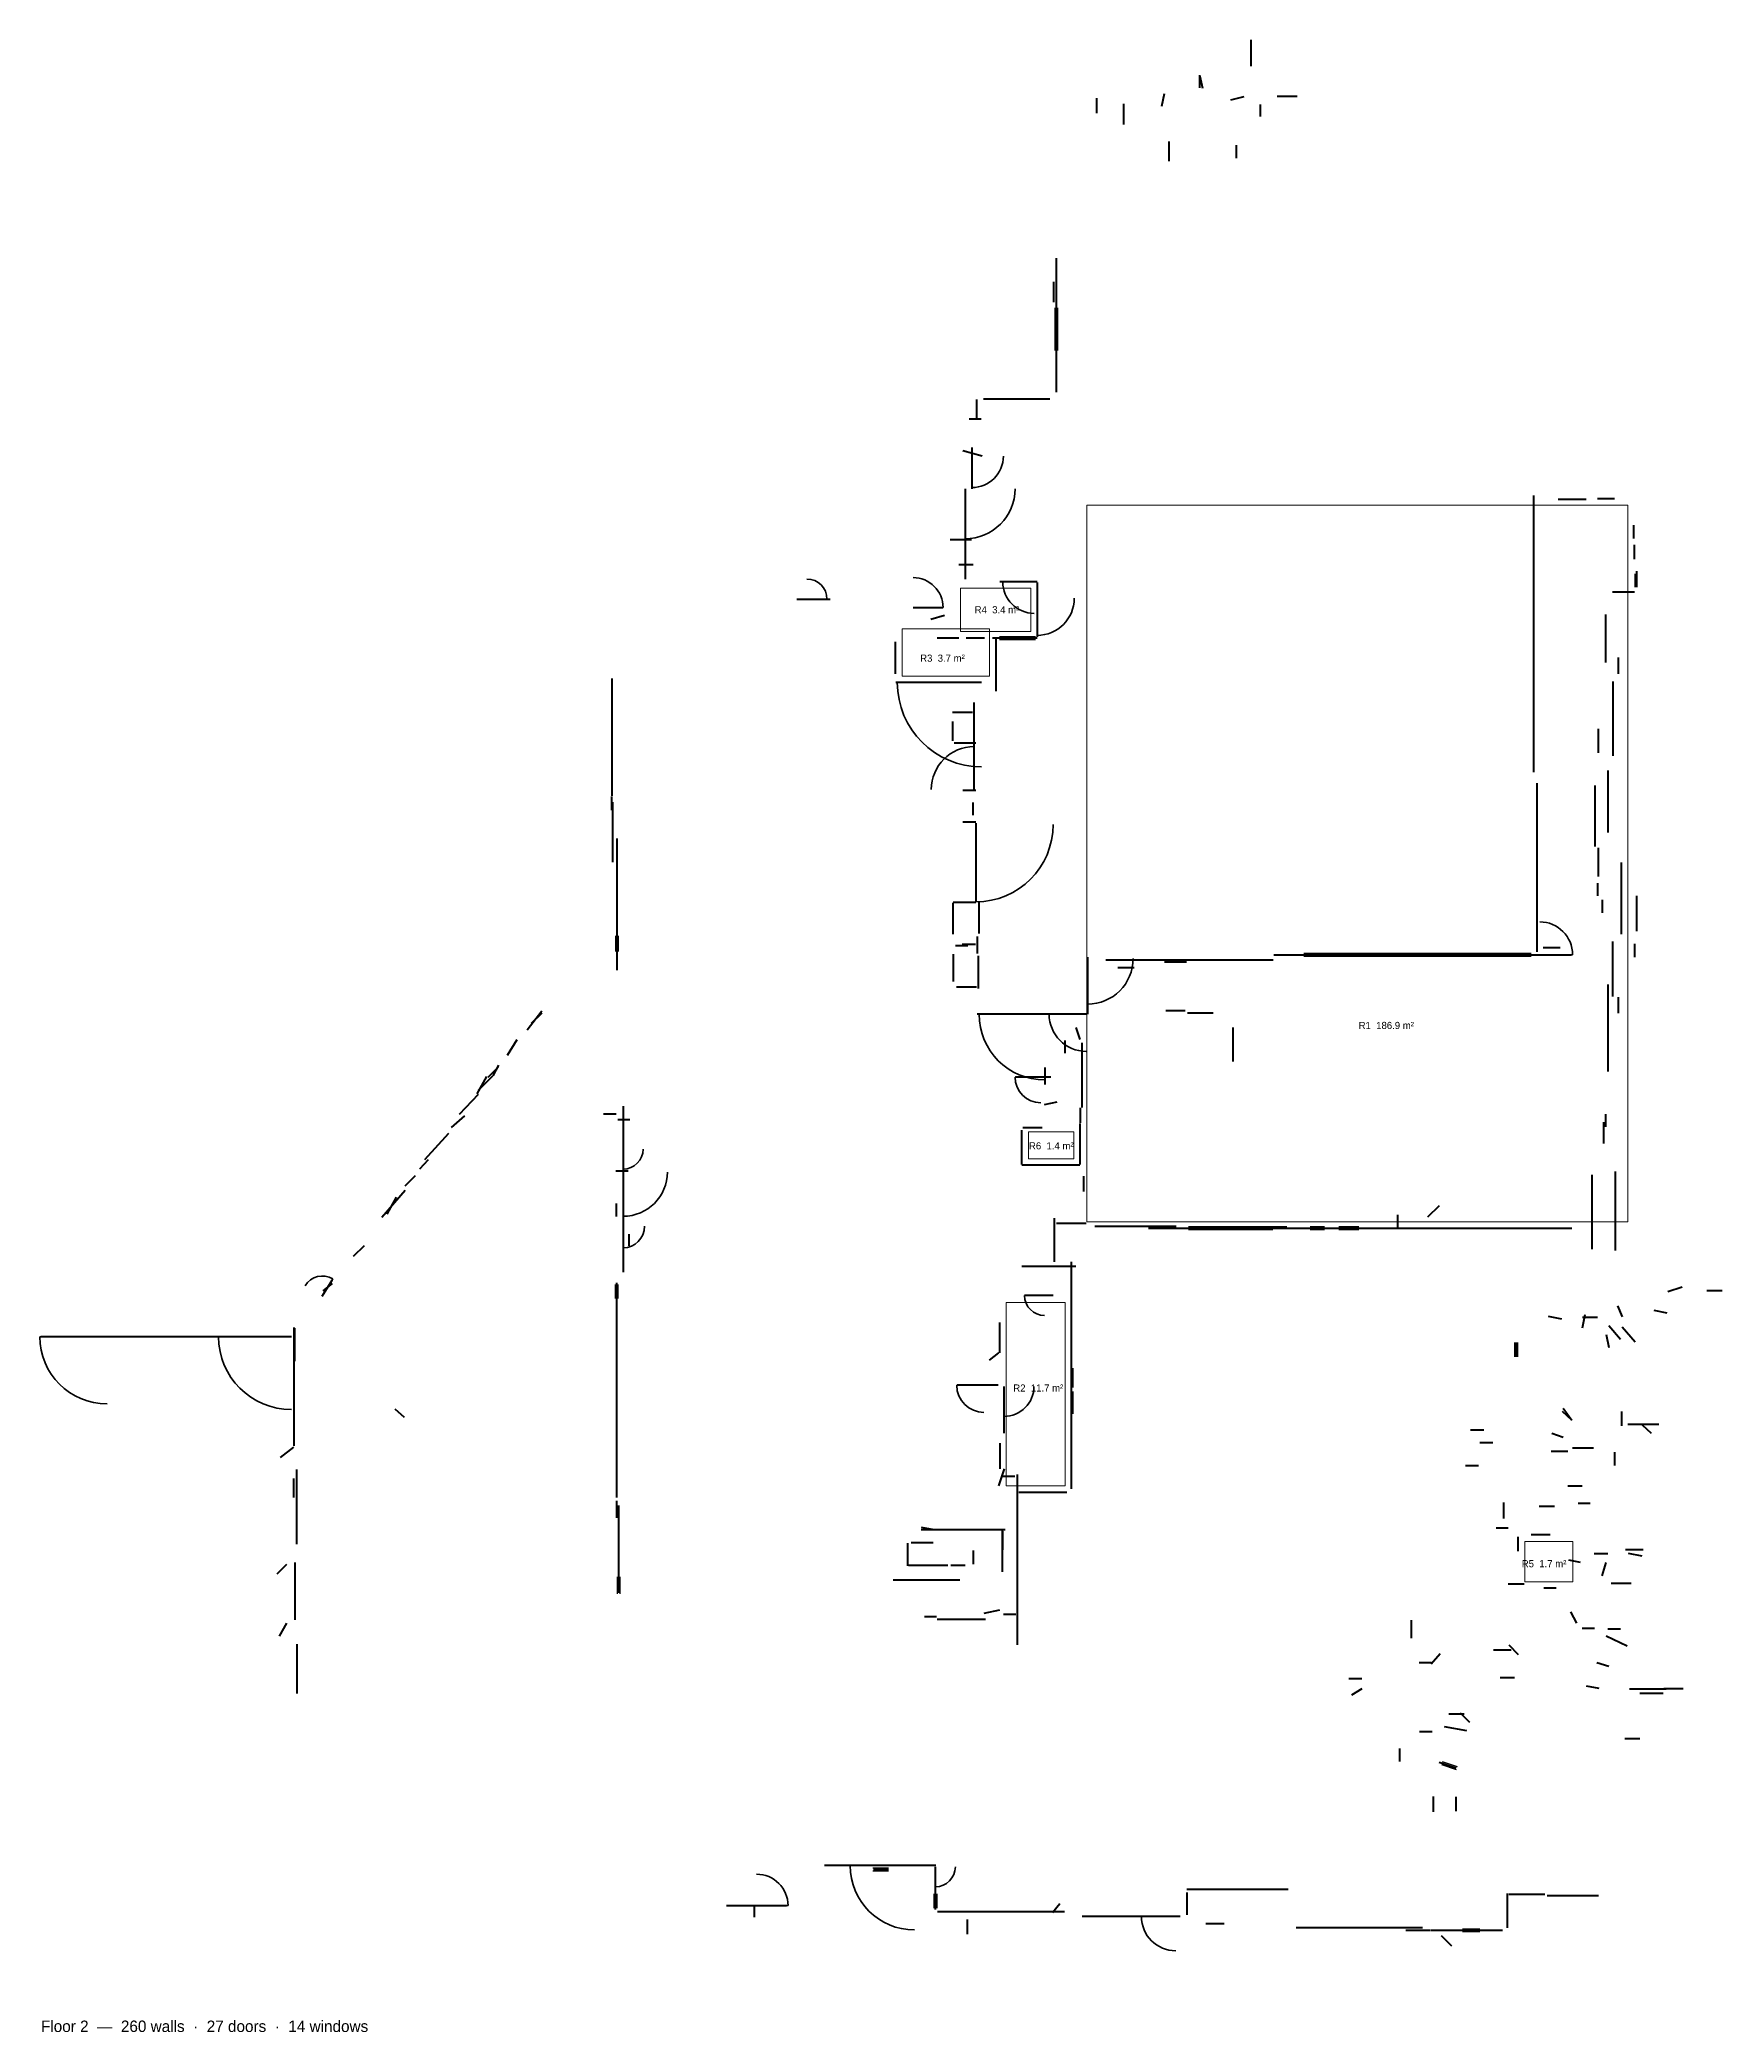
# Model space of a CAD drawing. Header units: metres. Extents: x -37.4 to 21.4, y -35 to 34.7.
import ezdxf
from ezdxf.enums import TextEntityAlignment as Align

# ---------------------------------------------------------------- set-up
doc = ezdxf.new("R2010")
doc.units = ezdxf.units.M
for name, color, linetype, lineweight in [('A-DOOR', 3, 'Continuous', 35), ('A-ROOM', 6, 'Continuous', 13), ('A-WALL', 7, 'Continuous', 50), ('A-WINDOW', 4, 'Continuous', 25)]:
    doc.layers.add(name, color=color, linetype=linetype, lineweight=lineweight)
doc.layers.add('A-TEXT', color=2, linetype='Continuous')

msp = doc.modelspace()

# ---------------------------------------------------------------- linework, layer by layer
at = {"layer": 'A-DOOR'}
for p, q in [((-4.815, 20.145), (-4.815, 19.045)), ((-5.055, 19.005), (-5.055, 17.255)), ((-2.635, 15.745), (-3.735, 15.745)), ((-10.585, 15.145), (-9.885, 15.145)), ((-6.875, 14.845), (-5.825, 14.845)), ((-2.535, 15.175), (-2.535, 13.875)), ((-4.475, 12.225), (-7.425, 12.225)), ((-4.735, 8.485), (-4.735, 9.985)), ((-4.675, 7.255), (-4.675, 4.555)), ((-0.775, 2.575), (-0.775, 0.975)), ((15.045, 2.705), (16.195, 2.705)), ((-2.265, 0.625), (-4.565, 0.625)), ((-0.815, 0.625), (-2.115, 0.625)), ((-2.405, -1.575), (-3.305, -1.575)), ((-17.015, -4.095), (-17.015, -4.795)), ((-17.015, -4.895), (-17.015, -6.445)), ((-17.015, -6.795), (-17.015, -7.545)), ((-27.535, -9.235), (-27.172, -8.637)), ((-2.275, -9.215), (-2.975, -9.215)), ((-35.065, -10.655), (-37.415, -10.655)), ((-28.615, -10.655), (-31.165, -10.655)), ((-4.395, -12.355), (-5.345, -12.355)), ((-3.695, -12.395), (-3.695, -13.445)), ((-6.825, -29.155), (-9.075, -29.155)), ((-6.095, -29.195), (-6.095, -29.895)), ((-12.345, -30.555), (-11.245, -30.555)), ((2.315, -30.935), (1.115, -30.935))]:
    msp.add_line(p, q, dxfattribs=at)
for centre, radius, start, end in [((-4.815, 20.145), 1.1, -90, 0), ((-5.055, 19.005), 1.75, -90, 0), ((-10.585, 15.145), 0.7, 0, 90), ((-6.875, 14.845), 1.05, 0, 90), ((-2.635, 15.745), 1.1, 180, 270), ((-2.535, 15.175), 1.3, -90, 0), ((-4.475, 12.225), 2.95, 180, 270), ((-4.735, 8.485), 1.5, 90, 180), ((-4.675, 7.255), 2.7, -90, 0), ((15.045, 2.705), 1.15, 0, 90), ((-0.775, 2.575), 1.6, -90, 0), ((-2.265, 0.625), 2.3, 180, 270), ((-0.815, 0.625), 1.3, 180, 270), ((-2.405, -1.575), 0.9, 180, 270), ((-17.015, -4.095), 0.7, -90, 0), ((-17.015, -4.895), 1.55, -90, 0), ((-17.015, -6.795), 0.75, -90, 0), ((-27.535, -9.235), 0.7, 58.73627, 148.73627), ((-2.275, -9.215), 0.7, 180, 270), ((-35.065, -10.655), 2.35, 180, 270), ((-28.615, -10.655), 2.55, 180, 270), ((-4.395, -12.355), 0.95, 180, 270), ((-3.695, -12.395), 1.05, -90, 0), ((-6.825, -29.155), 2.25, 180, 270), ((-6.095, -29.195), 0.7, -90, 0), ((-12.345, -30.555), 1.1, 0, 90), ((2.315, -30.935), 1.2, 180, 270)]:
    msp.add_arc(centre, radius, start, end, dxfattribs=at)
at = {"layer": 'A-ROOM'}
for points in [[(-0.795, -6.635), (18.125, -6.635), (18.125, 18.425), (-0.795, 18.425)], [(-5.215, 14.005), (-2.755, 14.005), (-2.755, 15.525), (-5.215, 15.525)], [(-7.255, 12.445), (-4.195, 12.445), (-4.195, 14.105), (-7.255, 14.105)], [(-2.835, -4.435), (-1.255, -4.435), (-1.255, -3.495), (-2.835, -3.495)], [(-3.615, -15.875), (-1.555, -15.875), (-1.555, -9.455), (-3.615, -9.455)], [(14.525, -19.235), (16.205, -19.235), (16.205, -17.815), (14.525, -17.815)]]:
    msp.add_lwpolyline(points, close=True, dxfattribs=at)
at = {"layer": 'A-WALL'}
for p, q in [((4.945, 34.705), (4.945, 33.785)), ((3.145, 33.465), (3.145, 33.025)), ((1.825, 32.385), (1.925, 32.825)), ((3.265, 33.005), (3.165, 33.425)), ((-0.455, 32.665), (-0.455, 32.145)), ((0.485, 32.465), (0.485, 31.745)), ((4.245, 32.605), (4.705, 32.725)), ((5.265, 32.445), (5.265, 32.025)), ((6.565, 32.725), (5.865, 32.725)), ((2.085, 30.465), (2.085, 31.145)), ((4.425, 31.025), (4.425, 30.565)), ((-1.855, 22.385), (-1.855, 27.065)), ((-1.955, 25.525), (-1.955, 26.245)), ((-4.655, 22.125), (-4.655, 21.425)), ((-4.415, 22.145), (-2.095, 22.145)), ((-4.915, 21.445), (-4.495, 21.445)), ((-4.455, 20.145), (-5.135, 20.325)), ((-4.815, 20.445), (-4.815, 19.005)), ((-5.055, 19.005), (-5.055, 15.845)), ((14.825, 18.765), (14.825, 9.085)), ((15.685, 18.645), (16.665, 18.645)), ((17.065, 18.665), (17.665, 18.665)), ((18.325, 17.725), (18.325, 17.265)), ((-5.575, 17.225), (-4.835, 17.225)), ((18.345, 17.045), (18.345, 16.545)), ((-4.775, 16.345), (-5.275, 16.345)), ((18.445, 15.565), (18.445, 16.125)), ((-2.535, 15.745), (-3.835, 15.745)), ((-2.535, 15.725), (-2.535, 13.825)), ((18.365, 15.385), (17.585, 15.385)), ((18.385, 16.025), (18.385, 15.565)), ((-10.935, 15.145), (-9.775, 15.145)), ((-6.875, 14.845), (-5.835, 14.845)), ((-5.775, 14.565), (-6.255, 14.425)), ((17.345, 14.605), (17.345, 12.925)), ((-7.495, 13.645), (-7.495, 12.525)), ((-6.035, 13.785), (-5.275, 13.785)), ((-5.015, 13.785), (-4.375, 13.785)), ((-4.095, 13.785), (-2.535, 13.785)), ((-3.975, 13.745), (-3.975, 11.925)), ((17.785, 13.105), (17.785, 12.525)), ((-17.395, 8.265), (-17.395, 12.365)), ((-4.475, 12.225), (-7.475, 12.225)), ((17.605, 12.265), (17.605, 9.665)), ((-5.495, 11.185), (-4.795, 11.185)), ((-4.735, 8.485), (-4.735, 11.525)), ((-5.495, 10.865), (-5.495, 10.185)), ((17.105, 9.765), (17.105, 10.605)), ((-4.675, 10.105), (-5.435, 10.105)), ((17.425, 9.145), (17.425, 6.985)), ((-5.135, 8.465), (-4.675, 8.465)), ((14.945, 8.705), (14.945, 2.805)), ((16.985, 6.485), (16.985, 8.625)), ((-17.415, 7.765), (-17.415, 8.245)), ((-17.375, 5.945), (-17.375, 8.045)), ((-4.775, 7.585), (-4.775, 8.025)), ((-4.675, 7.345), (-5.135, 7.345)), ((-4.675, 7.305), (-4.675, 4.585)), ((-17.235, 6.765), (-17.235, 2.165)), ((17.105, 5.445), (17.105, 6.445)), ((17.905, 3.425), (17.905, 5.925)), ((17.065, 5.205), (17.065, 4.765)), ((-5.475, 4.545), (-4.675, 4.545)), ((-5.475, 3.425), (-5.475, 4.525)), ((-4.575, 4.565), (-4.575, 3.445)), ((17.225, 4.625), (17.225, 4.165)), ((18.425, 4.765), (18.425, 3.525)), ((-5.395, 3.025), (-4.955, 3.025)), ((-4.695, 3.065), (-5.155, 3.065)), ((-4.635, 3.345), (-4.635, 2.745)), ((15.765, 2.945), (15.165, 2.945)), ((17.605, 1.245), (17.605, 3.165)), ((18.365, 3.085), (18.365, 2.625)), ((-5.455, 1.765), (-5.455, 2.725)), ((-4.595, 2.665), (-4.595, 1.525)), ((-0.775, 2.625), (-0.775, 0.625)), ((-0.135, 2.525), (5.725, 2.525)), ((0.865, 2.245), (0.285, 2.245)), ((2.685, 2.445), (1.925, 2.445)), ((5.745, 2.705), (16.145, 2.705)), ((-4.655, 1.565), (-5.355, 1.565)), ((17.425, 1.665), (17.425, -1.375)), ((-19.855, 0.725), (-20.375, 0.065)), ((2.645, 0.745), (1.965, 0.745)), ((17.785, 1.225), (17.785, 0.665)), ((-19.855, 0.665), (-20.235, 0.305)), ((-0.815, 0.625), (-4.635, 0.625)), ((-1.175, 0.165), (-1.035, -0.255)), ((3.625, 0.665), (2.725, 0.665)), ((4.305, 0.165), (4.305, -1.035)), ((-20.735, -0.275), (-21.075, -0.815)), ((-1.555, -0.735), (-1.555, -0.295)), ((-0.975, -0.375), (-0.975, -2.635)), ((-21.735, -1.575), (-21.375, -1.215)), ((-21.375, -1.155), (-21.575, -1.535)), ((-2.255, -1.835), (-2.255, -1.235)), ((-21.795, -1.555), (-22.135, -2.155)), ((-22.075, -2.035), (-21.575, -1.535)), ((-2.055, -1.575), (-3.295, -1.575)), ((-22.735, -2.875), (-22.075, -2.175)), ((-17.015, -2.595), (-17.015, -8.395)), ((-2.275, -2.535), (-1.835, -2.435)), ((-1.015, -3.175), (-1.015, -2.655)), ((-23.015, -3.335), (-22.555, -2.935)), ((-17.695, -2.855), (-17.255, -2.855)), ((-17.255, -2.875), (-17.695, -2.875)), ((-17.195, -3.055), (-16.775, -3.055)), ((-3.075, -4.635), (-3.075, -3.435)), ((-3.035, -3.335), (-2.355, -3.335)), ((-1.035, -3.195), (-1.035, -4.635)), ((17.285, -3.895), (17.285, -3.155)), ((17.345, -2.875), (17.345, -3.315)), ((-23.955, -4.455), (-23.115, -3.535)), ((-23.835, -4.475), (-24.135, -4.795)), ((-17.275, -4.855), (-16.835, -4.855)), ((-2.635, -4.655), (-3.075, -4.655)), ((-1.035, -4.655), (-2.635, -4.655)), ((17.685, -4.875), (17.685, -7.635)), ((-25.455, -6.475), (-24.635, -5.535)), ((-24.635, -5.375), (-24.275, -5.015)), ((-0.915, -5.035), (-0.915, -5.575)), ((16.865, -4.995), (16.865, -7.595)), ((-24.955, -5.775), (-25.275, -6.375)), ((-17.255, -5.995), (-17.255, -6.455)), ((11.525, -6.075), (11.125, -6.475)), ((-1.935, -6.515), (-1.935, -8.035)), ((-0.815, -6.695), (-1.855, -6.695)), ((-0.515, -6.795), (2.325, -6.795)), ((1.365, -6.855), (16.165, -6.855)), ((5.725, -6.815), (6.205, -6.815)), ((10.065, -6.395), (10.065, -6.835)), ((-26.075, -7.475), (-26.455, -7.855)), ((-16.815, -7.075), (-16.815, -7.475)), ((-1.175, -8.195), (-3.075, -8.195)), ((-1.335, -15.975), (-1.335, -8.035)), ((-27.535, -9.235), (-27.195, -8.675)), ((-27.195, -8.795), (-27.515, -9.055)), ((-17.235, -16.275), (-17.235, -8.775)), ((19.525, -9.075), (20.025, -8.915)), ((20.885, -9.035), (21.425, -9.035)), ((-1.975, -9.215), (-2.975, -9.215)), ((17.765, -9.575), (17.925, -9.955)), ((19.505, -9.835), (19.045, -9.735)), ((-28.515, -14.475), (-28.515, -10.335)), ((-28.495, -11.515), (-28.495, -10.355)), ((-3.855, -10.155), (-3.855, -11.215)), ((15.345, -9.935), (15.805, -10.035)), ((16.625, -9.895), (16.525, -10.355)), ((16.545, -9.975), (17.065, -9.975)), ((17.865, -10.755), (17.465, -10.275)), ((17.925, -10.315), (18.385, -10.835)), ((-28.615, -10.655), (-37.375, -10.655)), ((14.225, -11.355), (14.225, -10.855)), ((17.365, -10.575), (17.465, -11.035)), ((-4.195, -11.475), (-3.875, -11.215)), ((-1.295, -11.755), (-1.295, -12.435)), ((-3.895, -12.355), (-5.335, -12.355)), ((-3.695, -12.395), (-3.695, -14.035)), ((-24.995, -13.175), (-24.675, -13.475)), ((-1.295, -12.575), (-1.295, -13.355)), ((15.865, -13.155), (16.165, -13.575)), ((12.625, -13.915), (13.085, -13.915)), ((16.165, -13.575), (15.845, -13.275)), ((17.905, -13.275), (17.905, -13.775)), ((18.125, -13.715), (19.205, -13.715)), ((18.625, -13.735), (18.945, -14.035)), ((-28.995, -14.875), (-28.535, -14.515)), ((-3.835, -14.375), (-3.835, -15.275)), ((12.945, -14.355), (13.405, -14.355)), ((15.465, -14.035), (15.865, -14.175)), ((16.925, -14.555), (16.185, -14.555)), ((-28.435, -15.295), (-28.435, -17.915)), ((-3.875, -15.875), (-3.675, -15.275)), ((12.905, -15.175), (12.445, -15.175)), ((15.445, -14.655), (16.025, -14.655)), ((17.665, -14.695), (17.665, -15.155)), ((-28.535, -16.275), (-28.535, -15.615)), ((-3.735, -15.535), (-3.315, -15.535)), ((-3.215, -21.435), (-3.215, -15.475)), ((16.025, -15.875), (16.525, -15.875)), ((-17.235, -16.995), (-17.235, -16.395)), ((-17.175, -16.555), (-17.175, -19.615)), ((-3.175, -16.095), (-1.495, -16.095)), ((13.785, -17.015), (13.785, -16.455)), ((15.565, -16.595), (15.025, -16.595)), ((16.805, -16.495), (16.385, -16.495)), ((-3.655, -17.415), (-6.595, -17.415)), ((-6.135, -17.415), (-6.575, -17.335)), ((-3.755, -17.375), (-3.755, -18.875)), ((13.945, -17.355), (13.525, -17.355)), ((-7.055, -18.675), (-7.055, -17.875)), ((-6.935, -17.855), (-6.175, -17.855)), ((-3.735, -18.115), (-3.735, -17.455)), ((14.285, -18.155), (14.285, -17.655)), ((14.745, -17.575), (15.405, -17.575)), ((18.045, -18.095), (18.665, -18.095)), ((-29.115, -18.955), (-28.775, -18.615)), ((-28.495, -18.555), (-28.495, -20.555)), ((-5.655, -18.655), (-7.035, -18.655)), ((-5.055, -18.655), (-5.555, -18.655)), ((-4.775, -18.135), (-4.775, -18.615)), ((16.465, -18.555), (16.065, -18.475)), ((17.425, -18.255), (16.945, -18.255)), ((17.225, -19.015), (17.365, -18.555)), ((18.625, -18.335), (18.145, -18.235)), ((-5.235, -19.175), (-7.575, -19.175)), ((14.505, -19.315), (13.945, -19.315)), ((15.625, -19.455), (15.185, -19.455)), ((17.545, -19.275), (18.245, -19.275)), ((-29.035, -21.135), (-28.775, -20.675)), ((-6.055, -20.455), (-6.475, -20.455)), ((-6.035, -20.535), (-4.335, -20.535)), ((-3.855, -20.215), (-4.395, -20.335)), ((-3.275, -20.375), (-3.715, -20.375)), ((10.545, -20.575), (10.545, -21.195)), ((16.125, -20.275), (16.325, -20.675)), ((16.525, -20.855), (16.965, -20.855)), ((17.425, -20.875), (17.865, -20.875)), ((-28.415, -23.135), (-28.415, -21.415)), ((13.965, -21.435), (14.285, -21.775)), ((18.105, -21.475), (17.365, -21.135)), ((10.825, -22.055), (11.245, -22.055)), ((11.245, -22.095), (11.565, -21.735)), ((14.045, -21.615), (13.425, -21.615)), ((17.045, -22.055), (17.465, -22.175)), ((8.365, -22.615), (8.825, -22.615)), ((8.825, -22.975), (8.465, -23.195)), ((13.665, -22.575), (14.165, -22.575)), ((17.125, -22.955), (16.685, -22.875)), ((18.185, -22.975), (19.465, -22.975)), ((20.065, -22.975), (19.385, -22.975)), ((19.365, -23.135), (18.545, -23.135)), ((11.705, -24.295), (12.485, -24.435)), ((12.405, -23.855), (11.865, -23.855)), ((12.265, -23.815), (12.585, -24.135)), ((10.145, -25.055), (10.145, -25.515)), ((11.285, -24.475), (10.845, -24.475)), ((18.025, -24.715), (18.545, -24.715)), ((11.525, -25.535), (12.125, -25.735)), ((11.325, -27.275), (11.325, -26.735)), ((12.105, -26.755), (12.105, -27.255)), ((-6.075, -29.155), (-9.975, -29.155)), ((-6.095, -29.195), (-6.095, -30.695)), ((-7.735, -29.295), (-8.255, -29.295)), ((-13.395, -30.555), (-11.295, -30.555)), ((-12.415, -30.955), (-12.415, -30.555)), ((-1.995, -30.795), (-1.735, -30.475)), ((2.705, -29.975), (6.245, -29.975)), ((2.705, -30.095), (2.705, -30.875)), ((13.905, -30.135), (13.905, -31.335)), ((13.965, -30.155), (15.225, -30.155)), ((17.105, -30.215), (15.305, -30.215)), ((-1.575, -30.775), (-6.015, -30.775)), ((-4.975, -31.555), (-4.975, -31.035)), ((2.465, -30.935), (-0.955, -30.935)), ((3.365, -31.175), (4.005, -31.175)), ((6.525, -31.315), (10.945, -31.315)), ((10.365, -31.415), (11.225, -31.415)), ((11.245, -31.415), (13.745, -31.415)), ((11.965, -31.975), (11.605, -31.615))]:
    msp.add_line(p, q, dxfattribs=at)
at = {"layer": 'A-WINDOW'}
for p, q in [((-1.905, 23.835), (-1.905, 25.335)), ((-1.805, 23.835), (-1.805, 25.335)), ((-3.845, 13.835), (-2.595, 13.835)), ((-3.845, 13.735), (-2.595, 13.735)), ((-17.285, 3.365), (-17.285, 2.815)), ((-17.185, 3.365), (-17.185, 2.815)), ((6.795, 2.755), (14.745, 2.755)), ((6.795, 2.655), (14.745, 2.655)), ((2.765, -6.805), (5.715, -6.805)), ((2.765, -6.905), (5.715, -6.905)), ((7.015, -6.805), (7.515, -6.805)), ((7.015, -6.905), (7.515, -6.905)), ((8.015, -6.805), (8.715, -6.805)), ((8.015, -6.905), (8.715, -6.905)), ((-17.285, -9.325), (-17.285, -8.825)), ((-17.185, -9.325), (-17.185, -8.825)), ((14.175, -11.355), (14.175, -10.855)), ((14.275, -11.355), (14.275, -10.855)), ((-17.225, -19.055), (-17.225, -19.655)), ((-17.125, -19.055), (-17.125, -19.655)), ((11.604, -25.614), (12.126, -25.788)), ((11.636, -25.519), (12.157, -25.693)), ((-7.735, -29.245), (-8.285, -29.245)), ((-7.735, -29.345), (-8.285, -29.345)), ((-6.145, -30.145), (-6.145, -30.645)), ((-6.045, -30.145), (-6.045, -30.645)), ((12.345, -31.365), (12.945, -31.365)), ((12.345, -31.465), (12.945, -31.465))]:
    msp.add_line(p, q, dxfattribs=at)

# ---------------------------------------------------------------- texts
at = {"layer": 'A-TEXT'}
for s, p in [('R4  3.4 m²', (-3.939, 14.771)), ('R3  3.7 m²', (-5.845, 13.078)), ('R1  186.9 m²', (9.678, 0.231)), ('R6  1.4 m²', (-2.039, -3.98)), ('R2  11.7 m²', (-2.494, -12.451)), ('R5  1.7 m²', (15.196, -18.595))]:
    msp.add_text(s, height=0.25, dxfattribs=at).set_placement(p, align=Align.MIDDLE_CENTER)
msp.add_text('Floor 2  —  260 walls  ·  27 doors  ·  14 windows', height=0.4, dxfattribs=at).set_placement((-37.375, -34.975))

doc.saveas('drawing.dxf')
